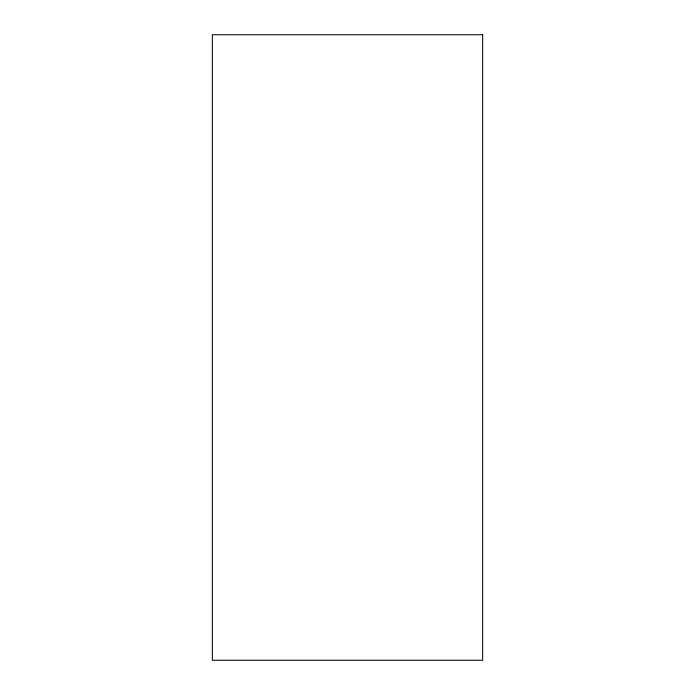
<?xml version="1.0" encoding="UTF-8"?>
<svg xmlns="http://www.w3.org/2000/svg" width="695" height="695" viewBox="0 0 695 695"><rect width="100%" height="100%" fill="white"/><g stroke="black" fill="none" stroke-linecap="round" stroke-linejoin="round"><path stroke-width="1.04" d="M482.66 34.75L212.34 34.75L212.34 660.25L482.66 660.25L482.66 34.75"/></g></svg>
